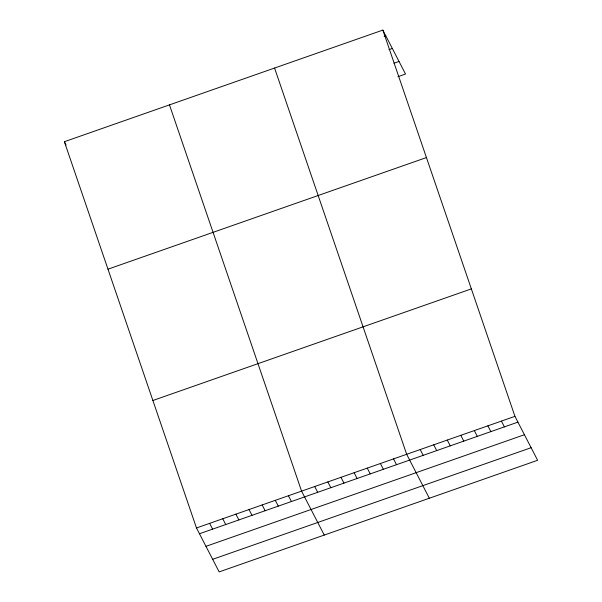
<?xml version="1.0" encoding="UTF-8"?>
<svg xmlns="http://www.w3.org/2000/svg" width="602" height="602" viewBox="0 0 602 602"><rect width="100%" height="100%" fill="white"/><g stroke="black" fill="none" stroke-linecap="round" stroke-linejoin="round"><path stroke-width="0.9" d="M382.842 30.1L514.943 416.351L537.616 460.289L219.158 571.9L196.478 527.962L64.384 141.711L382.842 30.1L405.522 74.038L397.907 76.702M384.136 36.474L385.829 35.887M388.945 49.657L392.331 48.476M393.949 63.225L399.021 61.449M107.976 269.177L426.434 157.566M152.885 400.496L471.351 288.892M196.478 527.962L514.943 416.351M199.465 533.748L517.923 422.137M205.959 546.338L524.425 434.727M212.656 559.311L531.122 447.7M501.406 421.099L504.393 426.878M487.868 425.84L490.856 431.619M474.338 430.581L477.326 436.367M460.801 435.329L463.788 441.108M447.271 440.07L450.251 445.856M433.733 444.81L436.721 450.597M420.196 449.559L423.183 455.338M429.339 498.238L406.666 454.299L274.565 68.049M393.527 458.905L396.515 464.684M380.389 463.51L383.376 469.289M367.258 468.108L370.238 473.894M354.119 472.713L357.106 478.5M340.98 477.318L343.968 483.105M327.842 481.924L330.829 487.71M314.711 486.529L317.69 492.308M324.252 535.065L301.572 491.134L169.471 104.876M288.433 495.732L291.421 501.519M275.295 500.337L278.282 506.124M262.163 504.943L265.143 510.729M64.384 141.711L66.085 145.014M249.025 509.548L252.012 515.327M235.886 514.153L238.874 519.932M222.755 518.751L225.735 524.538M209.616 523.356L212.604 529.143"/></g></svg>
